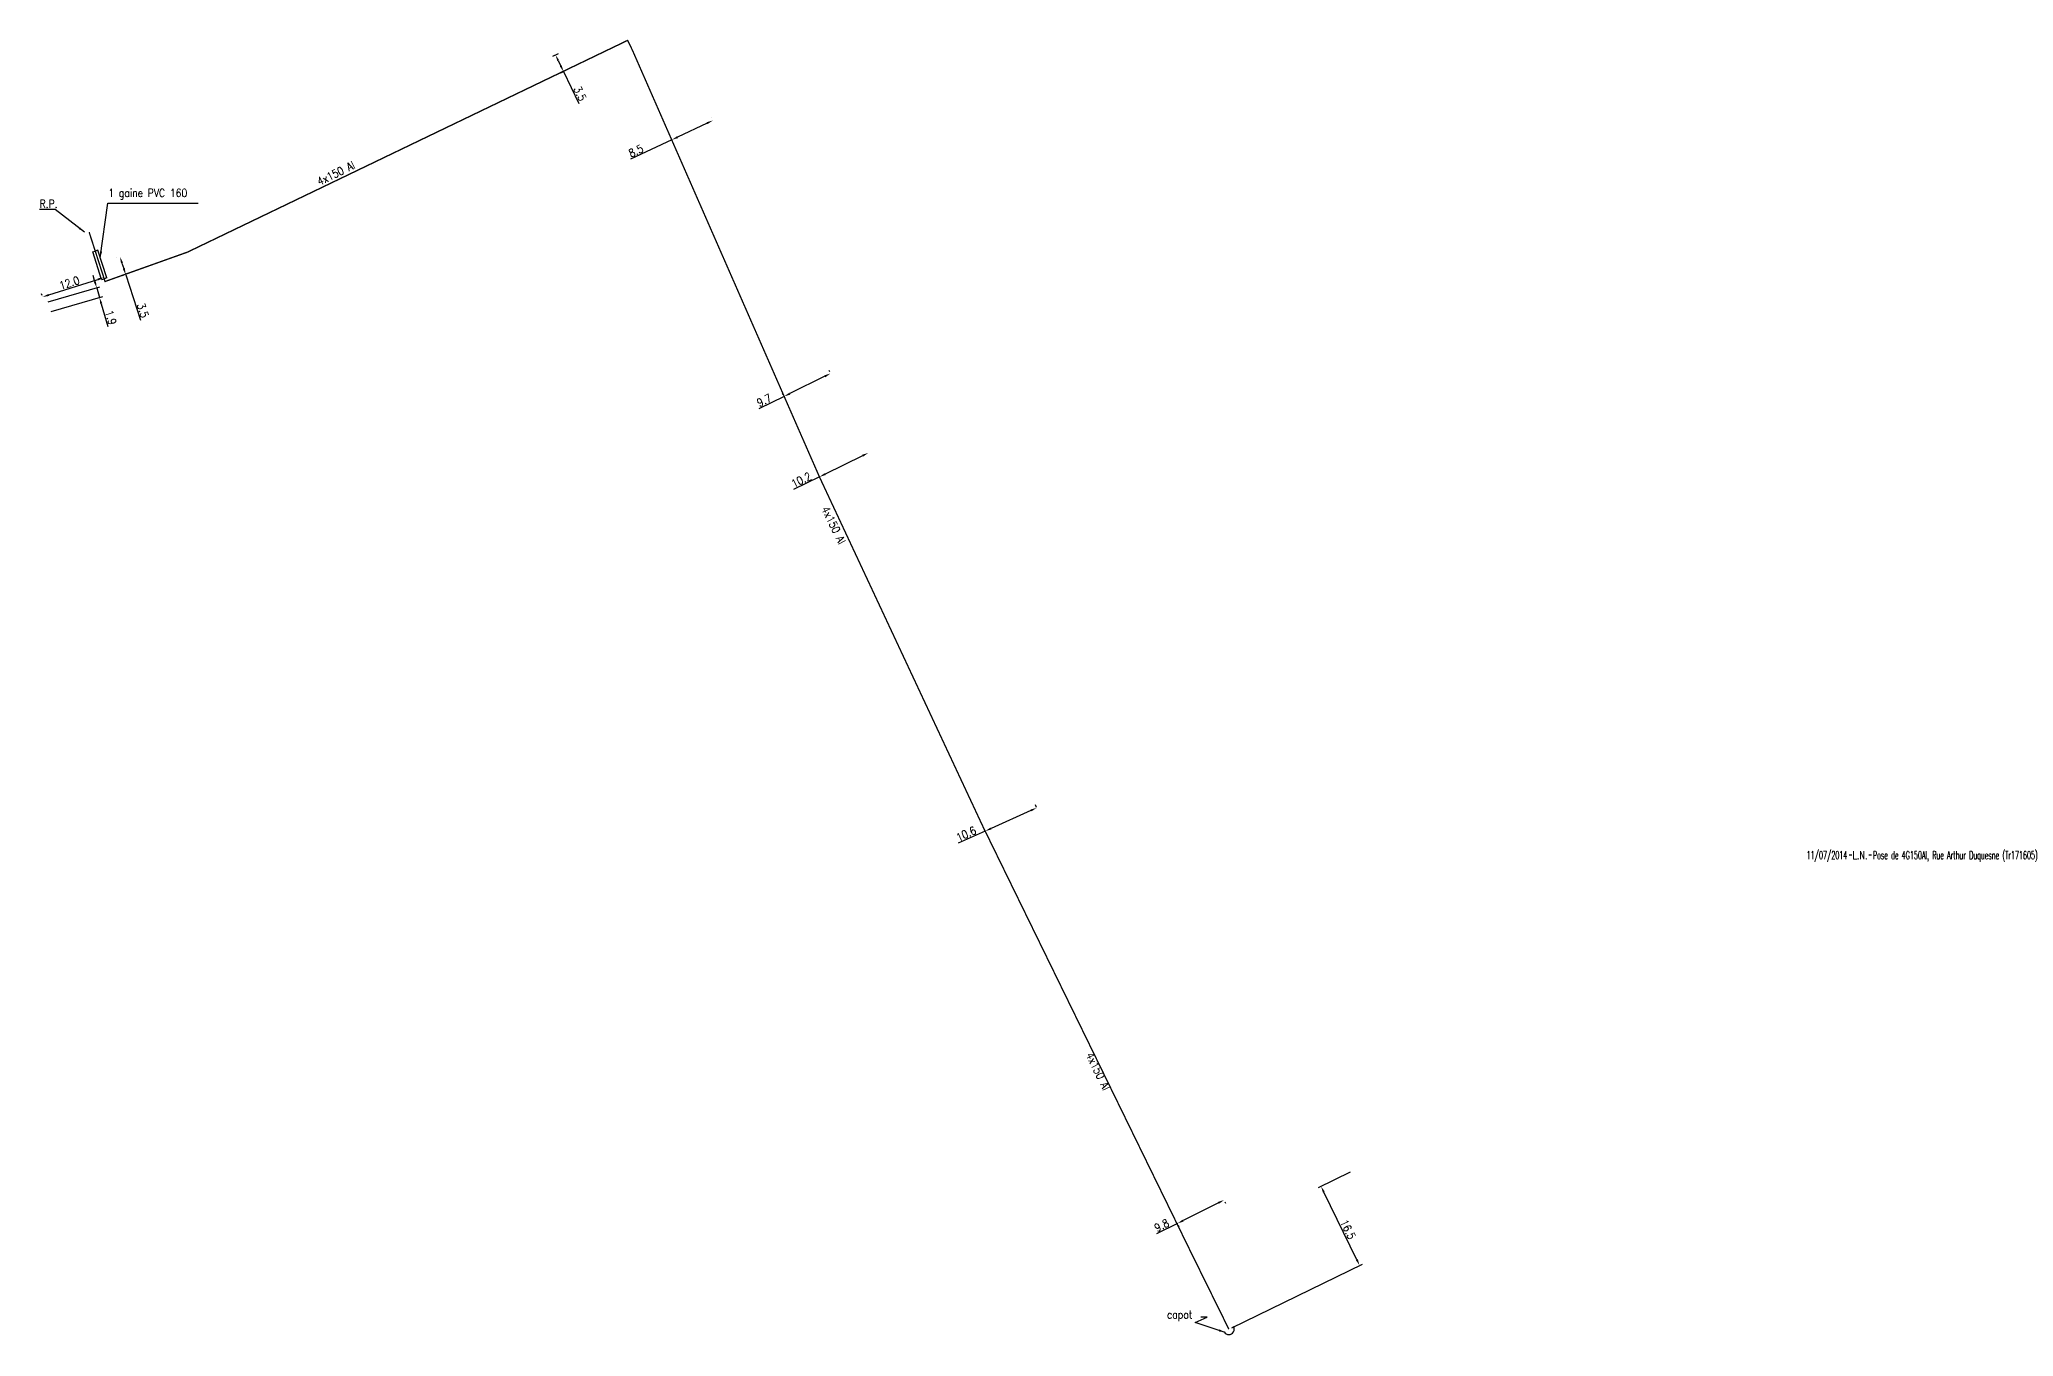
# Model space of a CAD drawing. Header units: millimetres. Extents: x 123181 to 124000, y 124672 to 125000.
# Drawn here: x 123180.6 to 123550.6, y 124672.1 to 124915.4 of the extents above; entities that cross this region are included whole.
import ezdxf
from ezdxf.enums import TextEntityAlignment as Align

# ---------------------------------------------------------------- set-up
doc = ezdxf.new("R2010")
doc.units = ezdxf.units.MM
doc.header["$PDMODE"] = 34
doc.linetypes.add('B_ST_Al', pattern=[2000, 1000, 1000])
doc.layers.get('0').update_dxf_attribs({"linetype": 'CONTINUOUS'})
doc.layers.get('Defpoints').update_dxf_attribs({"linetype": 'CONTINUOUS'})
for name, color, linetype in [('B_110', 1, 'CONTINUOUS'), ('B_300', 7, 'CONTINUOUS'), ('B_400', 7, 'CONTINUOUS')]:
    doc.layers.add(name, color=color, linetype=linetype)
doc.styles.add('M_ROMANS', font='ROMANS.shx', dxfattribs={"width": 0.75})
doc.styles.get("Standard").update_dxf_attribs({"font": 'romans.shx', "width": 0.85})
doc.dimstyles.get("Standard").update_dxf_attribs({"dimtxt": 1.5, "dimasz": 1.2, "dimexe": 0.625, "dimexo": 0.625, "dimgap": 0.25, "dimtad": 1, "dimdec": 1, "dimzin": 0, "dimdsep": 46, "dimtxsty": 'Standard', "dimcen": -0.5, "dimadec": 0, "dimazin": 0, "dimtfac": 1, "dimtdec": 1, "dimtmove": 0, "dimatfit": 3, "dimfxl": 1, "dimtolj": 1, "dimtzin": 0, "dimarcsym": 0})

# ---------------------------------------------------------------- blocks, each defined once
blk = doc.blocks.new('*D0')
at = {"layer": 'B_110', "color": 0, "linetype": 'Continuous', "lineweight": -2}
for p, q in [((123195.1, 124874.45), (123195.09, 124874.44)), ((123196.05, 124873.49), (123196.39, 124872.45)), ((123196.18, 124871.12), (123196.16, 124871.11)), ((123196.76, 124871.3), (123199.5, 124862.78))]:
    blk.add_line(p, q, dxfattribs=at)
at = {"layer": 'B_110', "color": 0, "linetype": 'Continuous'}
for points in [[(123196.24, 124873.55), (123195.86, 124873.43), (123195.68, 124874.64)], [(123196.58, 124872.51), (123196.2, 124872.39), (123196.76, 124871.3)]]:
    blk.add_solid(points, dxfattribs=at)
at = {"layer": 'Defpoints', "color": 0, "linetype": 'Continuous'}
for p in [(123195.68, 124874.64), (123195.7, 124874.64), (123196.77, 124871.31)]:
    blk.add_point(p, dxfattribs=at)
at = {"layer": 'B_110', "color": 0, "linetype": 'Continuous', "insert": (123199.97, 124864.6), "char_height": 1.5, "attachment_point": 5, "rotation": 287.8707}
blk.add_mtext('\\A1;3.5', dxfattribs=at)
blk = doc.blocks.new('*D1')
at = {"layer": 'B_110', "color": 0, "linetype": 'Continuous', "lineweight": -2}
for p, q in [((123192.6, 124871.04), (123192.49, 124871.38)), ((123181.09, 124867.39), (123180.98, 124867.73)), ((123182.32, 124867.49), (123191.54, 124870.42))]:
    blk.add_line(p, q, dxfattribs=at)
at = {"layer": 'B_110', "color": 0, "linetype": 'Continuous'}
for points in [[(123191.47, 124870.61), (123191.6, 124870.23), (123192.68, 124870.78)], [(123182.26, 124867.68), (123182.38, 124867.3), (123181.17, 124867.13)]]:
    blk.add_solid(points, dxfattribs=at)
at = {"layer": 'Defpoints', "color": 0, "linetype": 'Continuous'}
for p in [(123192.68, 124870.78), (123192.79, 124870.44), (123181.28, 124866.79)]:
    blk.add_point(p, dxfattribs=at)
at = {"layer": 'B_110', "color": 0, "linetype": 'Continuous', "insert": (123186.18, 124869.77), "char_height": 1.5, "attachment_point": 5, "rotation": 17.6121}
blk.add_mtext('\\A1;12.0', dxfattribs=at)
blk = doc.blocks.new('*D2')
at = {"layer": 'B_110', "color": 0, "linetype": 'Continuous', "lineweight": -2}
for p, q in [((123277.83, 124912.75), (123276.75, 124912.23)), ((123277.84, 124911.42), (123278.3, 124910.46)), ((123279.34, 124909.63), (123278.26, 124909.11)), ((123278.82, 124909.38), (123281.7, 124903.4))]:
    blk.add_line(p, q, dxfattribs=at)
at = {"layer": 'B_110', "color": 0, "linetype": 'Continuous'}
for points in [[(123278.02, 124911.51), (123277.66, 124911.34), (123277.32, 124912.5)], [(123278.48, 124910.55), (123278.12, 124910.38), (123278.82, 124909.38)]]:
    blk.add_solid(points, dxfattribs=at)
at = {"layer": 'Defpoints', "color": 0, "linetype": 'Continuous'}
for p in [(123278.4, 124913.02), (123278.82, 124909.38), (123279.9, 124909.9)]:
    blk.add_point(p, dxfattribs=at)
at = {"layer": 'B_110', "color": 0, "linetype": 'Continuous', "insert": (123281.91, 124905.26), "char_height": 1.5, "attachment_point": 5, "rotation": 295.7069}
blk.add_mtext('\\A1;3.5', dxfattribs=at)
blk = doc.blocks.new('*D3')
at = {"layer": 'B_110', "color": 0, "linetype": 'Continuous', "lineweight": -2}
for p, q in [((123306.55, 124900.78), (123306.54, 124900.79)), ((123299.1, 124896.58), (123291.38, 124892.94)), ((123298.84, 124897.13), (123298.83, 124897.15)), ((123305.72, 124899.71), (123300.18, 124897.09))]:
    blk.add_line(p, q, dxfattribs=at)
at = {"layer": 'B_110', "color": 0, "linetype": 'Continuous'}
for points in [[(123305.64, 124899.89), (123305.81, 124899.53), (123306.81, 124900.22)], [(123300.1, 124897.27), (123300.27, 124896.91), (123299.1, 124896.58)]]:
    blk.add_solid(points, dxfattribs=at)
at = {"layer": 'Defpoints', "color": 0, "linetype": 'Continuous'}
for p in [(123306.81, 124900.22), (123306.82, 124900.21), (123299.1, 124896.57)]:
    blk.add_point(p, dxfattribs=at)
at = {"layer": 'B_110', "color": 0, "linetype": 'Continuous', "insert": (123292.39, 124894.52), "char_height": 1.5, "attachment_point": 5, "rotation": 25.292}
blk.add_mtext('\\A1;8.5', dxfattribs=at)
blk = doc.blocks.new('*D4')
at = {"layer": 'B_110', "color": 0, "linetype": 'Continuous', "lineweight": -2}
for p, q in [((123327.81, 124852.24), (123321.24, 124848.99)), ((123328.73, 124853.08), (123328.6, 124853.34)), ((123320.16, 124848.46), (123315.45, 124846.13)), ((123320.01, 124848.76), (123319.88, 124849.02))]:
    blk.add_line(p, q, dxfattribs=at)
at = {"layer": 'B_110', "color": 0, "linetype": 'Continuous'}
for points in [[(123327.72, 124852.42), (123327.9, 124852.06), (123328.88, 124852.78)], [(123321.15, 124849.17), (123321.33, 124848.81), (123320.16, 124848.46)]]:
    blk.add_solid(points, dxfattribs=at)
at = {"layer": 'Defpoints', "color": 0, "linetype": 'Continuous'}
for p in [(123328.88, 124852.78), (123329.01, 124852.52), (123320.29, 124848.2)]:
    blk.add_point(p, dxfattribs=at)
at = {"layer": 'B_110', "color": 0, "linetype": 'Continuous', "insert": (123316.43, 124847.73), "char_height": 1.5, "attachment_point": 5, "rotation": 26.3404}
blk.add_mtext('\\A1;9.7', dxfattribs=at)
blk = doc.blocks.new('*D5')
at = {"layer": 'B_110', "color": 0, "linetype": 'Continuous', "lineweight": -2}
for p, q in [((123334.86, 124837.34), (123327.86, 124833.9)), ((123326.79, 124833.37), (123321.94, 124830.98))]:
    blk.add_line(p, q, dxfattribs=at)
at = {"layer": 'B_110', "color": 0, "linetype": 'Continuous'}
for points in [[(123334.77, 124837.52), (123334.95, 124837.16), (123335.94, 124837.87)], [(123327.78, 124834.08), (123327.95, 124833.72), (123326.79, 124833.37)]]:
    blk.add_solid(points, dxfattribs=at)
at = {"layer": 'Defpoints', "color": 0, "linetype": 'Continuous'}
for p in [(123335.94, 124837.87), (123335.94, 124837.87), (123326.79, 124833.37)]:
    blk.add_point(p, dxfattribs=at)
at = {"layer": 'B_110', "color": 0, "linetype": 'Continuous', "insert": (123323.38, 124832.8), "char_height": 1.5, "attachment_point": 5, "rotation": 26.2195}
blk.add_mtext('\\A1;10.2', dxfattribs=at)
blk = doc.blocks.new('*D6')
at = {"layer": 'B_110', "color": 0, "linetype": 'Continuous', "lineweight": -2}
for p, q in [((123366.42, 124770.81), (123358.95, 124767.43)), ((123367.49, 124771.37), (123367.26, 124771.87)), ((123357.82, 124767.01), (123357.6, 124767.51)), ((123357.86, 124766.94), (123352.78, 124764.65))]:
    blk.add_line(p, q, dxfattribs=at)
at = {"layer": 'B_110', "color": 0, "linetype": 'Continuous'}
for points in [[(123366.34, 124770.99), (123366.51, 124770.62), (123367.52, 124771.3)], [(123358.87, 124767.62), (123359.03, 124767.25), (123357.86, 124766.94)]]:
    blk.add_solid(points, dxfattribs=at)
at = {"layer": 'Defpoints', "color": 0, "linetype": 'Continuous'}
for p in [(123367.52, 124771.3), (123367.74, 124770.8), (123358.08, 124766.44)]:
    blk.add_point(p, dxfattribs=at)
at = {"layer": 'B_110', "color": 0, "linetype": 'Continuous', "insert": (123354.29, 124766.43), "char_height": 1.5, "attachment_point": 5, "rotation": 24.2854}
blk.add_mtext('\\A1;10.6', dxfattribs=at)
blk = doc.blocks.new('*D7')
at = {"layer": 'B_110', "color": 0, "linetype": 'Continuous', "lineweight": -2}
for p, q in [((123401.57, 124697.21), (123394.96, 124693.89)), ((123402.81, 124697.42), (123402.92, 124697.19)), ((123393.88, 124693.35), (123389.98, 124691.39)), ((123394.05, 124693.02), (123394.16, 124692.79))]:
    blk.add_line(p, q, dxfattribs=at)
at = {"layer": 'B_110', "color": 0, "linetype": 'Continuous'}
for points in [[(123401.48, 124697.39), (123401.66, 124697.03), (123402.64, 124697.75)], [(123394.87, 124694.07), (123395.05, 124693.71), (123393.88, 124693.35)]]:
    blk.add_solid(points, dxfattribs=at)
at = {"layer": 'Defpoints', "color": 0, "linetype": 'Continuous'}
for p in [(123402.53, 124697.98), (123402.64, 124697.75), (123393.77, 124693.58)]:
    blk.add_point(p, dxfattribs=at)
at = {"layer": 'B_110', "color": 0, "linetype": 'Continuous', "insert": (123390.95, 124692.99), "char_height": 1.5, "attachment_point": 5, "rotation": 26.6701}
blk.add_mtext('\\A1;9.8', dxfattribs=at)
blk = doc.blocks.new('*D8')
at = {"layer": 'B_110', "color": 0, "linetype": 'Continuous', "lineweight": -2}
for p, q in [((123190.98, 124869.97), (123190.65, 124871.12)), ((123182.23, 124866.18), (123191.92, 124868.99)), ((123182.75, 124864.37), (123192.44, 124867.18)), ((123191.32, 124868.82), (123191.84, 124867.01)), ((123192.18, 124865.86), (123193.42, 124861.58))]:
    blk.add_line(p, q, dxfattribs=at)
at = {"layer": 'B_110', "color": 0, "linetype": 'Continuous'}
for points in [[(123191.17, 124870.03), (123190.79, 124869.92), (123191.32, 124868.82)], [(123192.37, 124865.91), (123191.98, 124865.8), (123191.84, 124867.01)]]:
    blk.add_solid(points, dxfattribs=at)
at = {"layer": 'Defpoints', "color": 0, "linetype": 'Continuous'}
for p in [(123191.32, 124868.82), (123181.63, 124866.01), (123182.15, 124864.2)]:
    blk.add_point(p, dxfattribs=at)
at = {"layer": 'B_110', "color": 0, "linetype": 'Continuous', "insert": (123193.97, 124863.27), "char_height": 1.5, "attachment_point": 5, "rotation": 286.1851}
blk.add_mtext('\\A1;1.9', dxfattribs=at)
blk = doc.blocks.new('B_300_05')
at = {"color": 0, "linetype": 'Continuous'}
blk.add_arc((0, 0), 1, 270, 90, dxfattribs=at)
at = {"color": 0, "linetype": 'Continuous', "style": 'M_ROMANS', "width": 0.75, "flags": 3}
for tag, p in [('DEF_COUP', (0, -7.5)), ('DEF_LEG', (0, -5)), ('DEF_TYPE', (0, -10))]:
    blk.add_attdef(tag, text='', height=1.2, dxfattribs=at).set_placement(p, align=Align.MIDDLE)
blk = doc.blocks.new('*D10')
at = {"layer": 'B_400', "color": 0, "linetype": 'Continuous', "lineweight": -2}
for p, q in [((123426.27, 124702.97), (123420.25, 124700.03)), ((123427.52, 124686.56), (123421.34, 124699.23)), ((123404.1, 124673.78), (123428.61, 124685.75))]:
    blk.add_line(p, q, dxfattribs=at)
at = {"layer": 'B_400', "color": 0, "linetype": 'Continuous'}
for points in [[(123421.52, 124699.32), (123421.16, 124699.14), (123420.81, 124700.31)], [(123427.7, 124686.65), (123427.34, 124686.47), (123428.05, 124685.48)]]:
    blk.add_solid(points, dxfattribs=at)
at = {"layer": 'Defpoints', "color": 0, "linetype": 'Continuous'}
for p in [(123426.83, 124703.25), (123420.81, 124700.31), (123403.54, 124673.51)]:
    blk.add_point(p, dxfattribs=at)
at = {"layer": 'B_400', "color": 0, "linetype": 'Continuous', "insert": (123425.86, 124692.24), "char_height": 1.5, "attachment_point": 5, "rotation": 296.024}
blk.add_mtext('\\A1;16.5', dxfattribs=at)
blk = doc.blocks.new('GIS_MODF')
at = {"color": 0, "linetype": 'Continuous', "flags": 128}
for points in [[(-2.18, -0.01), (-1.68, -0.01)], [(1.52, -0.01), (2.02, -0.01)]]:
    blk.add_lwpolyline(points, dxfattribs=at)
at = {"color": 0, "linetype": 'Continuous', "width": 0.5}
blk.add_attdef('DATE', text='', height=1.5, dxfattribs=at).set_placement((-2.5, -0.8), align=Align.RIGHT)
at = {"color": 0, "linetype": 'Continuous', "width": 1.771291}
blk.add_attdef('USER', text='', height=1.5, dxfattribs=at).set_placement((-1.51, -0.8), (1.28, -0.8), align=Align.FIT)
at = {"color": 0, "linetype": 'Continuous', "width": 0.5}
blk.add_attdef('DESC', (2.29, -0.8), '', height=1.5, dxfattribs=at)

msp = doc.modelspace()

# ---------------------------------------------------------------- linework, layer by layer
at = {"layer": 'B_110', "linetype": 'B_ST_Al', "const_width": 0.25, "flags": 128}
msp.add_lwpolyline([(123403.54, 124673.51), (123396.4, 124688), (123357.38, 124767.91), (123326.79, 124833.37), (123291.74, 124913.38), (123291.74, 124913.38), (123290.84, 124915.25), (123289.04, 124914.38), (123208.35, 124875.54), (123208.35, 124875.54), (123192.88, 124870.02), (123189.89, 124879.29)], dxfattribs=at)
at = {"layer": 'B_400', "color": 7, "linetype": 'CONTINUOUS'}
for p, q in [((123190.57, 124875.57), (123191.04, 124875.72)), ((123192.24, 124870.38), (123190.57, 124875.57)), ((123191.52, 124875.88), (123191.04, 124875.72)), ((123193.19, 124870.69), (123191.52, 124875.88)), ((123193.19, 124870.69), (123192.72, 124870.53)), ((123192.24, 124870.38), (123192.72, 124870.53))]:
    msp.add_line(p, q, dxfattribs=at)

# ---------------------------------------------------------------- block references
at = {"layer": 'B_110'}
ref = msp.add_blockref('GIS_MODF', (123521.97, 124762.47), dxfattribs=at)
ref.add_attrib('DATE', '11/07/2014', dxfattribs={"layer": '0', "color": 0, "linetype": 'Continuous', "height": 1.5, "width": 0.5}).set_placement((123519.47, 124761.68), align=Align.RIGHT)
ref.add_attrib('USER', 'L.N.', dxfattribs={"layer": '0', "color": 0, "linetype": 'Continuous', "height": 1.5, "width": 0.708517}).set_placement((123520.46, 124761.68), (123523.25, 124761.68), align=Align.FIT)
ref.add_attrib('DESC', 'Pose de 4G150Al, Rue Arthur Duquesne (Tr171605)', (123524.26, 124761.68), dxfattribs={"layer": '0', "color": 0, "linetype": 'Continuous', "height": 1.5, "width": 0.5})
at = {"layer": 'B_300', "rotation": 299.8401743105531}
msp.add_blockref('B_300_05', (123403.54, 124673.51), dxfattribs=at)

# ---------------------------------------------------------------- texts
at = {"layer": 'B_110', "linetype": 'Continuous', "char_height": 1.5, "attachment_point": 1}
for insert, width, rotation in [((123232.41, 124889.33), 10.4829, 26), ((123328.47, 124828.05), 42.1705, 296), ((123378.03, 124725.63), 42.1705, 296)]:
    msp.add_mtext('4x150 Al', dxfattribs=dict(at, insert=insert, width=width, rotation=rotation))
at = {"layer": 'B_110', "linetype": 'Continuous', "insert": (123180.6, 124885.35), "char_height": 1.5, "width": 3.6836, "attachment_point": 1}
msp.add_mtext('R.P.', dxfattribs=at)
at = {"layer": 'B_300', "linetype": 'Continuous', "insert": (123396.69, 124675.02), "char_height": 1.5, "width": 1.7906, "attachment_point": 9}
msp.add_mtext('\\A1;capot', dxfattribs=at)
at = {"layer": 'B_400', "linetype": 'Continuous', "insert": (123193.49, 124887.38), "char_height": 1.5, "width": 24.1586, "attachment_point": 1}
msp.add_mtext('1 gaine PVC 160', dxfattribs=at)

# ---------------------------------------------------------------- dimensions: what is measured, and where the dimension line sits
at = {"layer": 'B_110', "linetype": 'Continuous'}
for base, p1, p2, angle, picture, middle in [((123278.82, 124909.38), (123278.4, 124913.02), (123279.9, 124909.9), 295.7069, '*D2', (123281.01, 124904.83)), ((123306.81, 124900.22), (123299.1, 124896.57), (123306.82, 124900.21), 25.292, '*D3', (123292.82, 124893.61)), ((123195.68, 124874.64), (123196.77, 124871.31), (123195.7, 124874.64), 107.8707, '*D0', (123199.02, 124864.29)), ((123191.32, 124868.82), (123182.15, 124864.2), (123181.63, 124866.01), 106.1851, '*D8', (123193.01, 124862.99)), ((123328.88, 124852.78), (123320.29, 124848.2), (123329.01, 124852.52), 26.3404, '*D4', (123316.87, 124846.83)), ((123335.94, 124837.87), (123326.79, 124833.37), (123335.94, 124837.87), 26.2195, '*D5', (123323.83, 124831.91)), ((123367.52, 124771.3), (123358.08, 124766.44), (123367.74, 124770.8), 24.2854, '*D6', (123354.7, 124765.52)), ((123402.64, 124697.75), (123393.77, 124693.58), (123402.53, 124697.98), 26.6701, '*D7', (123391.39, 124692.1))]:
    dim = msp.add_linear_dim(base=base, p1=p1, p2=p2, angle=angle, dimstyle='Standard', dxfattribs=at)
    dim.commit()
    dim.dimension.update_dxf_attribs({"geometry": picture, "text_midpoint": middle, "dimtype": 161})
dim = msp.add_linear_dim(base=(123192.68, 124870.78), p1=(123181.28, 124866.79), p2=(123192.79, 124870.44), angle=17.6121, text='12.0', dimstyle='Standard', dxfattribs=at)
dim.commit()
dim.dimension.update_dxf_attribs({"geometry": '*D1', "text_midpoint": (123186.49, 124868.82), "dimtype": 161})
at = {"layer": 'B_400', "linetype": 'Continuous'}
dim = msp.add_linear_dim(base=(123420.81, 124700.31), p1=(123403.54, 124673.51), p2=(123426.83, 124703.25), angle=296.024, dimstyle='Standard', dxfattribs=at)
dim.commit()
dim.dimension.update_dxf_attribs({"geometry": '*D10', "text_midpoint": (123424.96, 124691.8), "dimtype": 160})

# ---------------------------------------------------------------- leaders
at = {"layer": 'B_110', "linetype": 'Continuous'}
msp.add_leader([(123189.02, 124879.29), (123183.5, 124883.53), (123180.59, 124883.53)], dimstyle='Standard', override={"dimgap": 0.25, "dimtad": 0}, dxfattribs=at)
at = {"layer": 'B_300', "linetype": 'Continuous', "annotation_type": 0, "has_hookline": 1, "hookline_direction": 1, "text_width": 4.98}
msp.add_leader([(123402.86, 124672.92), (123397.23, 124674.78), (123399.49, 124675.77), (123398.29, 124675.77)], dimstyle='Standard', override={"dimgap": 0.25, "dimtad": 0}, dxfattribs=at)
at = {"layer": 'B_400', "linetype": 'Continuous'}
msp.add_leader([(123191.97, 124874.47), (123193.41, 124884.71), (123210.33, 124884.71)], dimstyle='Standard', override={"dimgap": 0.25, "dimtad": 0}, dxfattribs=at)

doc.saveas('drawing.dxf')
